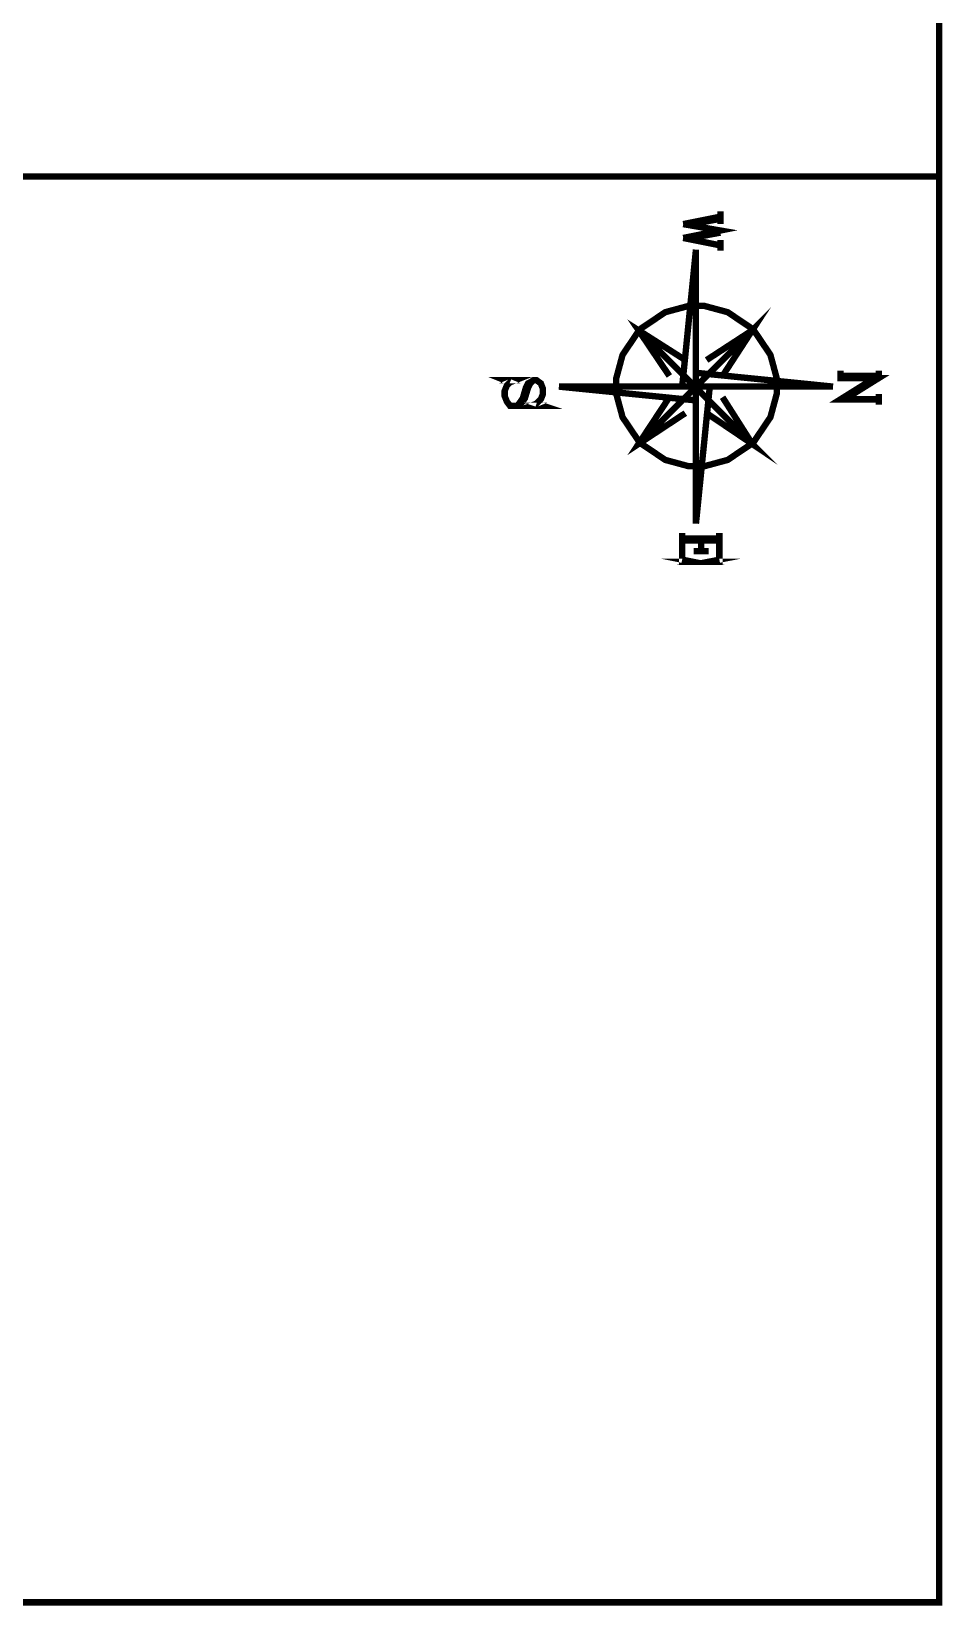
# Model space of a CAD drawing. Extents: x 0.4 to 11.2, y 0.4 to 16.
# Drawn here: x 9.768 to 11.197, y 0.4 to 2.871 of the extents above; entities that cross this region are included whole.
import ezdxf

# ---------------------------------------------------------------- set-up
doc = ezdxf.new("R2010")
doc.units = 0
doc.layers.get('0').update_dxf_attribs({"linetype": 'CONTINUOUS'})

msp = doc.modelspace()

# ---------------------------------------------------------------- linework, layer by layer
at = {"color": 230, "const_width": 0.01}
msp.add_lwpolyline([(11.1917, 0.405003), (11.1917, 15.9817), (0.363336, 15.9817), (0.363336, 0.405003), (11.1917, 0.405003)], close=True, dxfattribs=at)
msp.add_lwpolyline([(0.363336, 2.64333), (11.1917, 2.64333)], dxfattribs=at)
at = {"color": 0, "const_width": 0.01}
for points in [[(10.8483, 2.58003), (10.79, 2.56836)], [(10.79, 2.56836), (10.8483, 2.55832), (10.79, 2.54665)], [(10.8483, 2.57667), (10.8033, 2.56836)], [(10.8483, 2.58832), (10.8483, 2.56836)], [(10.8483, 2.535), (10.79, 2.54665)], [(10.8483, 2.55501), (10.8033, 2.54665)], [(10.8483, 2.54335), (10.8483, 2.52669)], [(10.81, 2.52832), (10.7884, 2.31332)], [(10.81, 2.52832), (10.81, 2.09831)], [(10.72, 2.22331), (10.8983, 2.40169), (10.8517, 2.33003)], [(10.7683, 2.33003), (10.72, 2.40169), (10.7933, 2.35499)], [(10.8267, 2.27165), (10.8983, 2.22331), (10.72, 2.40169)], [(10.8983, 2.40169), (10.8267, 2.35499)], [(10.555, 2.32335), (10.55, 2.31836), (10.5467, 2.31168), (10.5417, 2.29497), (10.5384, 2.28999), (10.535, 2.28668), (10.53, 2.28331), (10.5183, 2.28331), (10.5133, 2.28999), (10.51, 2.29833), (10.51, 2.30664), (10.5133, 2.315), (10.5183, 2.31999), (10.5267, 2.32335), (10.51, 2.32335), (10.5183, 2.31999)], [(10.56, 2.28668), (10.57, 2.28331), (10.5517, 2.28331), (10.56, 2.28668), (10.5667, 2.29335), (10.57, 2.30165), (10.57, 2.31), (10.5667, 2.31836), (10.56, 2.32335), (10.555, 2.32335), (10.55, 2.31999), (10.5467, 2.31836), (10.5433, 2.31168), (10.5384, 2.29497), (10.535, 2.28999), (10.53, 2.28331)], [(11.025, 2.31332), (10.81, 2.33501)], [(11.09, 2.32667), (11.0367, 2.29335), (11.0967, 2.29335)], [(11.0367, 2.33832), (11.0367, 2.32167)], [(11.0367, 2.33003), (11.0967, 2.33003)], [(11.0367, 2.32667), (11.0967, 2.32667), (11.0433, 2.29335)], [(11.0967, 2.33832), (11.0967, 2.32667)], [(10.595, 2.31332), (11.025, 2.31332)], [(10.595, 2.31332), (10.81, 2.29167)], [(10.7933, 2.27165), (10.72, 2.22331), (10.7683, 2.29665)], [(10.81, 2.09831), (10.8317, 2.31332)], [(10.8983, 2.22331), (10.8517, 2.29665)], [(11.0967, 2.30165), (11.0967, 2.285)], [(10.7884, 2.08333), (10.7884, 2.03836), (10.805, 2.03836), (10.7884, 2.04167)], [(10.8467, 2.08333), (10.8467, 2.03836), (10.83, 2.03836), (10.8467, 2.04167)], [(10.7884, 2.07497), (10.8467, 2.07497)], [(10.8467, 2.07167), (10.7884, 2.07167)], [(10.8184, 2.07167), (10.8184, 2.05501)], [(10.83, 2.05501), (10.8066, 2.05501)]]:
    msp.add_lwpolyline(points, dxfattribs=at)
msp.add_lwpolyline([(10.8108, 2.18832), (10.8231, 2.18832), (10.8598, 2.19824), (10.8998, 2.22521), (10.9268, 2.26525), (10.9367, 2.30197), (10.9367, 2.31418), (10.9367, 2.32644), (10.9268, 2.36317), (10.8998, 2.40315), (10.8598, 2.43012), (10.8231, 2.44), (10.8108, 2.44), (10.7986, 2.44), (10.7619, 2.43012), (10.7219, 2.40315), (10.6949, 2.36317), (10.685, 2.32644), (10.685, 2.31418), (10.685, 2.30197), (10.6949, 2.26525), (10.7219, 2.22521), (10.7619, 2.19824), (10.7986, 2.18832), (10.8108, 2.18832)], close=True, dxfattribs=at)

doc.saveas('drawing.dxf')
